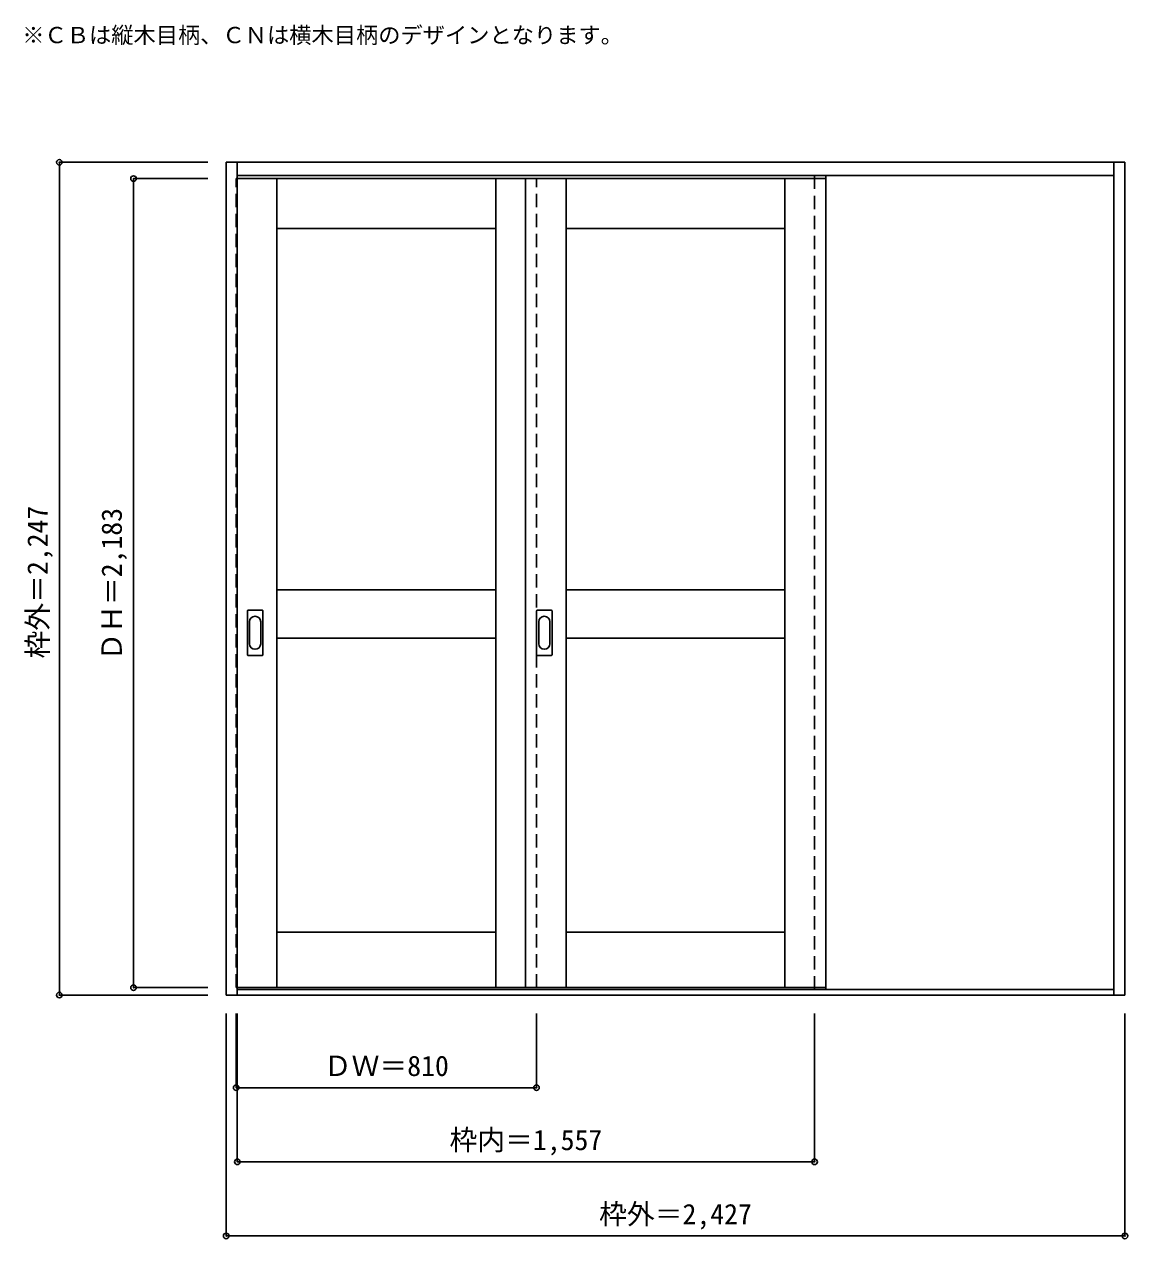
# Model space of a CAD drawing. Units: millimetres, scale not verified. Extents: x -1142 to 1834, y -1453 to 1824.
import ezdxf
from ezdxf.enums import TextEntityAlignment as Align

# ---------------------------------------------------------------- set-up
doc = ezdxf.new("R2010")
doc.units = ezdxf.units.MM
doc.header["$LTSCALE"] = 30
doc.header["$PDMODE"] = 32
doc.header["$PDSIZE"] = 15
doc.linetypes.add('DASHED1', pattern=[1.8, 1.2, -0.6])
for name, color, linetype in [('0-0', 3, 'Continuous'), ('0-1_寸法', 7, 'Continuous'), ('0-2_文字', 7, 'Continuous')]:
    doc.layers.add(name, color=color, linetype=linetype)
doc.styles.add('ＭＳ ゴシック', font='')
doc.styles.get('ＭＳ ゴシック').set_extended_font_data('MS Gothic')

msp = doc.modelspace()

# ---------------------------------------------------------------- linework, layer by layer
at = {"layer": '0-0'}
for p, q in [((-597.34, -795.56), (-597.34, 1451.44)), ((-597.34, 1451.44), (1826.66, 1451.44)), ((-567.34, -795.56), (-567.34, 1451.44)), ((1796.66, -795.56), (1796.66, 1451.44)), ((1826.66, -795.56), (1826.66, 1451.44)), ((-567.34, 1415.44), (1796.66, 1415.44)), ((-567.34, 1407.44), (1019.66, 1407.44)), ((-460.34, -775.56), (-460.34, 1407.44)), ((129.66, -775.56), (129.66, 1407.44)), ((209.66, 1407.44), (209.66, -775.56)), ((319.66, -775.56), (319.66, 1407.44)), ((909.66, -775.56), (909.66, 1407.44)), ((1019.66, -775.56), (1019.66, 1407.44)), ((-460.34, 1272.44), (129.66, 1272.44)), ((319.66, 1272.44), (909.66, 1272.44)), ((-460.34, 297.44), (129.66, 297.44)), ((319.66, 297.44), (909.66, 297.44)), ((-540.34, 122.44), (-540.34, 241.44)), ((-499.84, 242.94), (-538.84, 242.94)), ((-498.34, 122.44), (-498.34, 241.44)), ((239.66, 122.44), (239.66, 241.44)), ((280.16, 242.94), (241.16, 242.94)), ((281.66, 122.44), (281.66, 241.44)), ((-460.34, 167.44), (129.66, 167.44)), ((319.66, 167.44), (909.66, 167.44)), ((-538.84, 120.94), (-499.84, 120.94)), ((241.16, 120.94), (280.16, 120.94)), ((-460.34, -625.56), (129.66, -625.56)), ((319.66, -625.56), (909.66, -625.56)), ((-567.34, -775.56), (1019.66, -775.56)), ((1796.66, -780.56), (-567.34, -780.56)), ((1826.66, -795.56), (-597.34, -795.56))]:
    msp.add_line(p, q, dxfattribs=at)
at = {"layer": '0-0', "color": 4, "linetype": 'DASHED1'}
for p, q in [((989.66, -780.56), (989.66, 1415.44)), ((1019.66, -780.56), (1019.66, 1415.44)), ((239.66, -775.56), (239.66, 1407.44)), ((-567.34, -775.56), (-570.34, -775.56))]:
    msp.add_line(p, q, dxfattribs=at)
at = {"layer": '0-0', "color": 7}
for p, q in [((-534.34, 211.54), (-534.34, 152.34)), ((-504.34, 152.34), (-504.34, 211.54)), ((245.66, 211.54), (245.66, 152.34)), ((275.66, 152.34), (275.66, 211.54))]:
    msp.add_line(p, q, dxfattribs=at)
at = {"layer": '0-0', "color": 4, "linetype": 'DASHED1'}
msp.add_lwpolyline([(-570.34, -775.56), (-570.34, 1407.44), (-567.34, 1407.44)], dxfattribs=at)
at = {"layer": '0-0'}
for centre, start, end in [((-538.84, 241.44), 90, 180), ((-499.84, 241.44), 0, 90), ((241.16, 241.44), 90, 180), ((280.16, 241.44), 0, 90), ((-538.84, 122.44), 180, 270), ((-499.84, 122.44), 270, 0), ((241.16, 122.44), 180, 270), ((280.16, 122.44), 270, 0)]:
    msp.add_arc(centre, 1.5, start, end, dxfattribs=at)
at = {"layer": '0-0', "color": 7}
for centre, start, end in [((-519.34, 211.54), 0, 180), ((260.66, 211.54), 0, 180), ((-519.34, 152.34), 180, 0), ((260.66, 152.34), 180, 0)]:
    msp.add_arc(centre, 15, start, end, dxfattribs=at)
at = {"layer": '0-1_寸法', "color": 4}
for p, q in [((-1047.34, 1451.44), (-1047.34, -795.56)), ((-1047.34, 1451.44), (-647.34, 1451.44)), ((-847.34, 1407.44), (-647.34, 1407.44)), ((-847.34, 1407.44), (-847.34, -775.56)), ((-847.34, -775.56), (-647.34, -775.56)), ((-1047.34, -795.56), (-647.34, -795.56)), ((-597.34, -1445.56), (-597.34, -845.56)), ((-570.34, -1045.56), (-570.34, -845.56)), ((-567.34, -1245.56), (-567.34, -845.56)), ((239.66, -1045.56), (239.66, -845.56)), ((989.66, -1245.56), (989.66, -845.56)), ((239.66, -1045.56), (-570.34, -1045.56)), ((-567.34, -1245.56), (989.66, -1245.56))]:
    msp.add_line(p, q, dxfattribs=at)
msp.add_lwpolyline([(-597.34, -1445.56), (1826.66, -1445.56), (1826.66, -845.56)], dxfattribs=at)
at = {"layer": '0-1_寸法'}
for p in [(-1047.34, 1451.44), (-847.34, 1407.44), (-847.34, -775.56), (-1047.34, -795.56), (-570.34, -1045.56), (239.66, -1045.56), (-567.34, -1245.56), (989.66, -1245.56), (-597.34, -1445.56), (1826.66, -1445.56)]:
    msp.add_point(p, dxfattribs=at)

# ---------------------------------------------------------------- texts
at = {"layer": '0-1_寸法', "style": 'ＭＳ ゴシック'}
for s, p in [('枠外＝2,247', (-1062.34, 112.69)), ('ＤＨ＝2,183', (-862.34, 106.69))]:
    msp.add_text(s, height=54.99, rotation=90, dxfattribs=at).set_placement(p, align=Align.BOTTOM_LEFT)
for s, p in [('ＤＷ＝810', (-334.09, -1030.56)), ('枠内＝1,557', (4.91, -1230.56)), ('枠外＝2,427', (408.41, -1430.56))]:
    msp.add_text(s, height=54.99, dxfattribs=at).set_placement(p, align=Align.BOTTOM_LEFT)
at = {"layer": '0-2_文字', "style": 'ＭＳ ゴシック'}
msp.add_text('※ＣＢは縦木目柄、ＣＮは横木目柄のデザインとなります。', height=43.99, dxfattribs=at).set_placement((-1147.34, 1759.57), align=Align.BOTTOM_LEFT)

doc.saveas('drawing.dxf')
